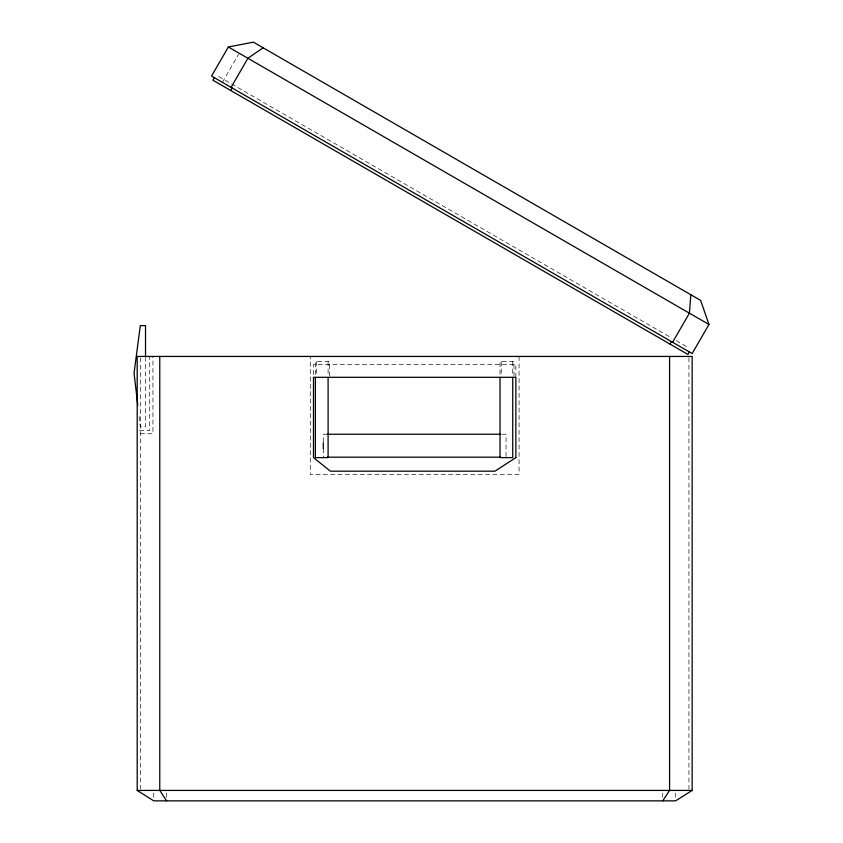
<?xml version="1.0" encoding="UTF-8"?>
<svg xmlns="http://www.w3.org/2000/svg" width="843" height="843" viewBox="0 0 843 843"><rect width="100%" height="100%" fill="white"/><g stroke="black" fill="none" stroke-linecap="round" stroke-linejoin="round"><path stroke-width="0.63" stroke-dasharray="4.21 3.16" d="M222.383 82.34L238.537 54.363M139.696 430.531L149.717 430.531L149.717 356.431M140.412 433.745L152.931 433.745L152.931 356.431M327.253 434.24L323.312 434.24L323.312 442.744M501.985 434.24L506.042 434.24L506.042 456.79M218.716 76.513L671.903 338.159M676.255 340.667L688.194 347.569M139.116 416.6L140.307 426.811L145.523 426.811L145.523 358.486M688.942 357.748L688.942 789.101M675.612 793.031L675.612 798.247M662.724 793.031L662.724 798.247M519.067 356.431L519.067 474.388L310.277 474.388L310.277 356.431M515.863 377.306L515.863 364.461L313.491 364.461L313.491 376.273M513.956 376.115L513.956 361.647L500.025 361.647L500.025 376.115M512.734 361.647L512.734 376.115M501.258 361.647L501.258 376.115M329.328 376.115L329.328 361.647L315.387 361.647L315.387 376.115M328.096 361.647L328.096 376.115M323.417 448.676L323.312 456.79M316.62 361.647L316.62 376.115M166.619 793.031L166.619 798.247M153.732 793.031L153.732 798.247M140.412 357.748L140.412 789.101"/><path stroke-width="1.26" d="M690.849 294.734L689.405 313.174L672.609 342.269M228.348 46.987L211.551 76.081L692.156 353.554L708.952 324.46L700.628 300.382L253.353 42.15L228.348 46.987L708.952 324.46M214.333 77.682L212.879 80.19L687.93 354.45L689.374 351.952M231.098 87.366L247.895 58.272L263.142 47.798M230.803 90.528L232.246 88.03M670.006 344.102L671.45 341.605M662.724 800.85L669.584 790.418L669.584 356.431M692.156 790.418L675.612 800.85L153.732 800.85L137.198 790.418L137.198 356.431L692.156 356.431L692.156 790.418L137.198 790.418M327.253 434.24L500.679 434.24M327.253 457.18L500.679 457.18M166.619 800.85L159.77 790.418L159.77 356.431M137.778 405.104L134.048 373.175L140.307 325.63L145.523 325.63L145.523 357.169M512.734 377.432L512.734 457.623L500.025 457.623L500.025 377.432M328.096 377.432L328.096 457.623L315.387 457.623L315.387 377.432M323.312 442.744L323.312 448.676M515.863 457.623L494.957 471.184L330.414 471.184L313.491 457.623L313.491 377.306L515.863 377.306L515.863 457.623"/></g></svg>
